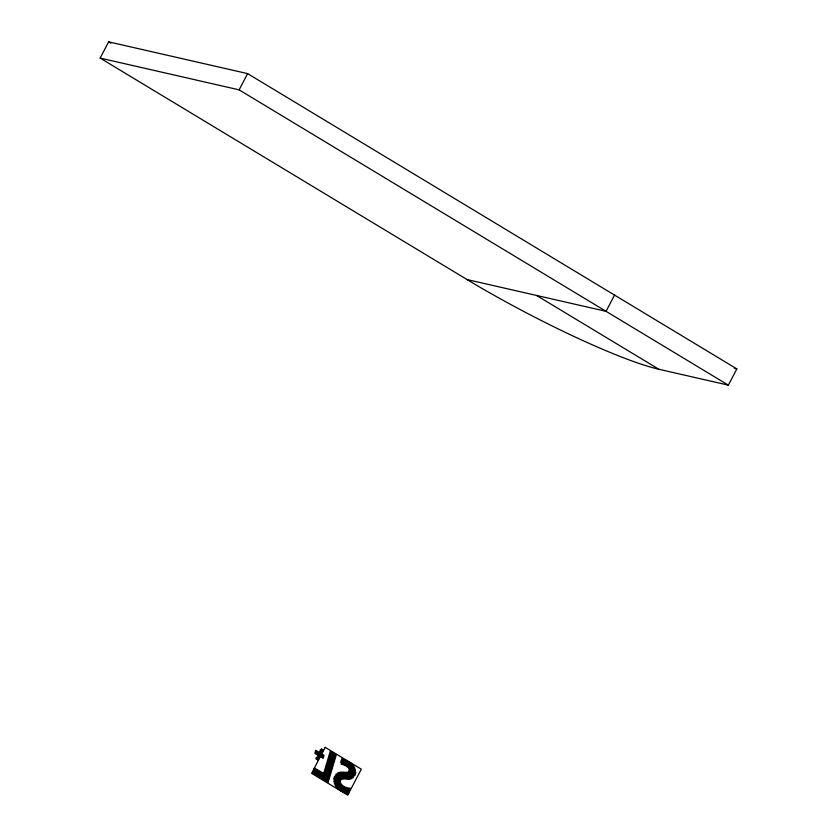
<?xml version="1.0" encoding="UTF-8"?>
<svg xmlns="http://www.w3.org/2000/svg" width="837" height="837" viewBox="0 0 837 837"><rect width="100%" height="100%" fill="white"/><g stroke="black" fill="none" stroke-linecap="round" stroke-linejoin="round"><path stroke-width="1.26" d="M314.838 753.384L315.748 750.245M345.974 766.117L347.481 760.969M318.144 760.268L321.523 748.843M323.71 773.378L330.291 751.134M315.591 753.844L316.522 750.716M316.344 754.294L317.275 751.166M315.863 758.887L316.323 757.359M317.097 754.754L318.029 751.626M316.627 759.347L318.782 752.076M312.85 773.346L314.492 767.822M317.38 759.797L320.435 749.481M313.749 773.89L315.392 768.366M314.66 774.434L316.302 768.91M322.276 749.303L320.079 756.554M315.559 774.989L317.202 769.454M320.864 757.025L321.795 753.896M322.224 752.453L323.03 749.753M321.617 757.475L322.548 754.357M316.47 775.533L318.112 769.998M322.371 757.935L323.302 754.807M317.369 776.077L319.012 770.553M323.124 758.385L324.055 755.267M318.28 776.621L319.922 771.097M319.179 777.165L320.822 771.641M320.09 777.719L321.732 772.185M320.989 778.264L322.632 772.739M321.9 778.808L323.542 773.283M322.81 779.352L331.054 751.595M323.71 779.906L331.954 752.149M324.62 780.45L332.864 752.693M325.52 780.994L333.764 753.237M326.43 781.538L334.674 753.781M327.33 782.082L335.574 754.336M328.062 782.532L336.307 754.775M333.701 779.101L334.549 776.265M333.806 781.831L336.139 773.984M334.308 783.756L337.541 772.886M340.649 762.392L341.747 758.699M334.957 785.148L338.744 772.415M341.109 764.443L342.731 759.002M335.668 786.351L339.906 772.112M342.124 764.641L343.704 759.305M336.443 787.366L340.994 772.038M343.128 764.84L344.687 759.598M337.248 788.224L342.061 772.017M344.08 765.248L345.629 760.006M338.085 789.009L343.139 771.986M345.011 765.677L346.56 760.488M338.943 789.699L340.9 783.139M341.988 779.456L344.185 772.08M339.832 790.316L341.622 784.279M343.16 779.132L345.221 772.153M346.832 766.744L348.401 761.45M340.722 790.923L342.427 785.19M344.258 779.027L346.309 772.122M347.7 767.403L349.332 761.932M341.653 791.383L343.296 785.838M345.304 779.09L347.386 772.08M348.485 768.366L350.222 762.528M342.584 791.844L344.164 786.487M346.34 779.174L351.101 763.145M343.515 792.304L345.116 786.895M347.376 779.31L351.958 763.888M344.446 792.754L346.068 787.293M348.422 779.352L352.785 764.673M345.409 793.089L347.02 787.669M349.5 779.341L353.559 765.656M346.403 793.361L348.046 787.816M350.63 779.132L354.313 766.734M347.386 793.633L349.071 787.962M351.812 778.745L354.972 768.104M348.37 793.915L350.096 788.119M353.183 777.709L355.505 769.904M354.836 775.742L355.892 772.174M100.147 58.088L108.643 41.85L247.606 73.614L736.853 368.918L728.357 385.156L658.876 369.274A158.381 20.13 27.6 0 1 467.077 279.568L100.147 58.088L239.12 89.852L728.357 385.156M239.12 89.852L247.606 73.614M614.536 295.084L606.051 311.333L467.077 279.568M734.321 368.343L736.853 368.918M536.569 295.451L658.876 369.274M108.643 41.85L110.882 43.2M325.185 747.357L311.594 773.346L347.721 795.15L361.312 769.161L325.185 747.357"/></g></svg>
